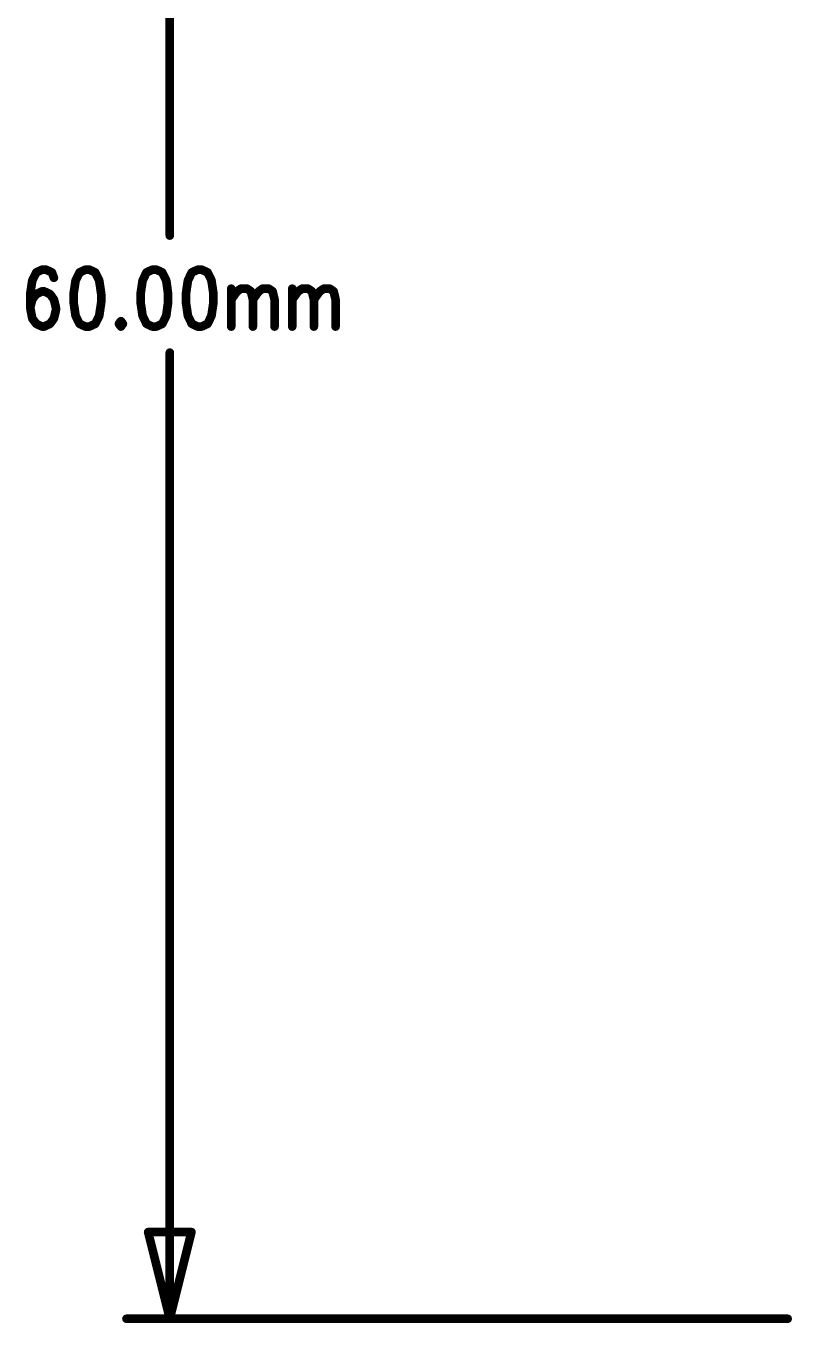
# Model space of a CAD drawing. Header units: millimetres. Extents: x 17.58 to 19.74, y 15.71 to 18.76.
# Drawn here: x 17.575 to 18.459, y 15.743 to 17.24 of the extents above; entities that cross this region are included whole.
import ezdxf

# ---------------------------------------------------------------- set-up
doc = ezdxf.new("R2010")
doc.units = ezdxf.units.MM
doc.header["$MEASUREMENT"] = 0
doc.layers.get('0').update_dxf_attribs({"linetype": 'CONTINUOUS', "lineweight": 0})
doc.layers.add('04_BOT_PHO', color=90, linetype='CONTINUOUS', lineweight=0)

# ---------------------------------------------------------------- blocks, each defined once
blk = doc.blocks.new('ROUND_5')
h = blk.add_hatch(color=256)
edge = h.paths.add_edge_path(flags=0)
edge.add_arc((0, 0), 0.005, 0, 360)

msp = doc.modelspace()

# ---------------------------------------------------------------- linework, layer by layer
at = {"layer": '04_BOT_PHO', "lineweight": 211, "const_width": 0.01}
for points in [[(17.741, 18.1102), (17.741, 16.998)], [(17.5869, 16.9555), (17.5823, 16.9462)], [(17.5937, 16.9587), (17.5869, 16.9555)], [(17.5982, 16.9587), (17.5937, 16.9587)], [(17.605, 16.9555), (17.5982, 16.9587)], [(17.6073, 16.9493), (17.605, 16.9555)], [(17.6369, 16.9555), (17.6323, 16.9462)], [(17.6437, 16.9587), (17.6369, 16.9555)], [(17.6482, 16.9587), (17.6437, 16.9587)], [(17.655, 16.9555), (17.6482, 16.9587)], [(17.6596, 16.9462), (17.655, 16.9555)], [(17.7141, 16.9555), (17.7096, 16.9462)], [(17.7209, 16.9587), (17.7141, 16.9555)], [(17.7255, 16.9587), (17.7209, 16.9587)], [(17.7323, 16.9555), (17.7255, 16.9587)], [(17.7369, 16.9462), (17.7323, 16.9555)], [(17.7664, 16.9555), (17.7619, 16.9462)], [(17.7732, 16.9587), (17.7664, 16.9555)], [(17.7778, 16.9587), (17.7732, 16.9587)], [(17.7846, 16.9555), (17.7778, 16.9587)], [(17.7891, 16.9462), (17.7846, 16.9555)], [(17.5823, 16.9462), (17.58, 16.9305)], [(17.6323, 16.9462), (17.63, 16.9305)], [(17.6619, 16.9305), (17.6596, 16.9462)], [(17.7096, 16.9462), (17.7073, 16.9305)], [(17.7391, 16.9305), (17.7369, 16.9462)], [(17.7619, 16.9462), (17.7596, 16.9305)], [(17.7914, 16.9305), (17.7891, 16.9462)], [(17.58, 16.9305), (17.58, 16.9149)], [(17.5869, 16.9305), (17.5823, 16.9243)], [(17.5937, 16.9337), (17.5869, 16.9305)], [(17.5959, 16.9337), (17.5937, 16.9337)], [(17.6028, 16.9305), (17.5959, 16.9337)], [(17.6073, 16.9243), (17.6028, 16.9305)], [(17.63, 16.9305), (17.63, 16.9212)], [(17.6619, 16.9212), (17.6619, 16.9305)], [(17.7073, 16.9305), (17.7073, 16.9212)], [(17.7391, 16.9212), (17.7391, 16.9305)], [(17.7596, 16.9305), (17.7596, 16.9212)], [(17.7914, 16.9212), (17.7914, 16.9305)], [(17.8119, 16.9368), (17.8119, 16.893)], [(17.8119, 16.9243), (17.8187, 16.9337)], [(17.8187, 16.9337), (17.8232, 16.9368)], [(17.8232, 16.9368), (17.83, 16.9368)], [(17.83, 16.9368), (17.8346, 16.9337)], [(17.8346, 16.9337), (17.8369, 16.9243)], [(17.8369, 16.9243), (17.8437, 16.9337)], [(17.8437, 16.9337), (17.8482, 16.9368)], [(17.8482, 16.9368), (17.855, 16.9368)], [(17.855, 16.9368), (17.8596, 16.9337)], [(17.8596, 16.9337), (17.8619, 16.9243)], [(17.8823, 16.9368), (17.8823, 16.893)], [(17.8823, 16.9243), (17.8891, 16.9337)], [(17.8891, 16.9337), (17.8937, 16.9368)], [(17.8937, 16.9368), (17.9005, 16.9368)], [(17.9005, 16.9368), (17.905, 16.9337)], [(17.905, 16.9337), (17.9073, 16.9243)], [(17.9073, 16.9243), (17.9141, 16.9337)], [(17.9141, 16.9337), (17.9187, 16.9368)], [(17.9187, 16.9368), (17.9255, 16.9368)], [(17.9255, 16.9368), (17.93, 16.9337)], [(17.93, 16.9337), (17.9323, 16.9243)], [(17.5823, 16.9243), (17.58, 16.9149)], [(17.58, 16.9149), (17.5823, 16.9024)], [(17.6096, 16.9149), (17.6073, 16.9243)], [(17.6073, 16.9024), (17.6096, 16.9118)], [(17.6096, 16.9118), (17.6096, 16.9149)], [(17.63, 16.9212), (17.6323, 16.9055)], [(17.6596, 16.9055), (17.6619, 16.9212)], [(17.7073, 16.9212), (17.7096, 16.9055)], [(17.7369, 16.9055), (17.7391, 16.9212)], [(17.7596, 16.9212), (17.7619, 16.9055)], [(17.7891, 16.9055), (17.7914, 16.9212)], [(17.8369, 16.9243), (17.8369, 16.893)], [(17.8619, 16.9243), (17.8619, 16.893)], [(17.9073, 16.9243), (17.9073, 16.893)], [(17.9323, 16.9243), (17.9323, 16.893)], [(17.5823, 16.9024), (17.5869, 16.8962)], [(17.5869, 16.8962), (17.5937, 16.893)], [(17.5959, 16.893), (17.6028, 16.8962)], [(17.6028, 16.8962), (17.6073, 16.9024)], [(17.6323, 16.9055), (17.6369, 16.8962)], [(17.6369, 16.8962), (17.6437, 16.893)], [(17.6482, 16.893), (17.655, 16.8962)], [(17.655, 16.8962), (17.6596, 16.9055)], [(17.6846, 16.8993), (17.6823, 16.8962)], [(17.6823, 16.8962), (17.6846, 16.893)], [(17.6869, 16.8962), (17.6846, 16.8993)], [(17.6846, 16.893), (17.6869, 16.8962)], [(17.7096, 16.9055), (17.7141, 16.8962)], [(17.7141, 16.8962), (17.7209, 16.893)], [(17.7255, 16.893), (17.7323, 16.8962)], [(17.7323, 16.8962), (17.7369, 16.9055)], [(17.7619, 16.9055), (17.7664, 16.8962)], [(17.7664, 16.8962), (17.7732, 16.893)], [(17.7778, 16.893), (17.7846, 16.8962)], [(17.7846, 16.8962), (17.7891, 16.9055)], [(17.5937, 16.893), (17.5959, 16.893)], [(17.6437, 16.893), (17.6482, 16.893)], [(17.7209, 16.893), (17.7255, 16.893)], [(17.7732, 16.893), (17.7778, 16.893)], [(17.741, 15.748), (17.741, 16.863)], [(17.766, 15.848), (17.716, 15.848)], [(17.716, 15.848), (17.741, 15.748)], [(17.741, 15.748), (17.766, 15.848)], [(18.4539, 15.748), (17.691, 15.748)]]:
    msp.add_lwpolyline(points, dxfattribs=at)

# ---------------------------------------------------------------- block references
at = {"layer": '04_BOT_PHO'}
for p in [(17.741, 16.998), (17.5869, 16.9555), (17.5937, 16.9587), (17.5982, 16.9587), (17.605, 16.9555), (17.6369, 16.9555), (17.6437, 16.9587), (17.6437, 16.9587), (17.6482, 16.9587), (17.655, 16.9555), (17.7141, 16.9555), (17.7209, 16.9587), (17.7209, 16.9587), (17.7255, 16.9587), (17.7323, 16.9555), (17.7664, 16.9555), (17.7732, 16.9587), (17.7732, 16.9587), (17.7778, 16.9587), (17.7846, 16.9555), (17.5823, 16.9462), (17.6073, 16.9493), (17.6323, 16.9462), (17.6596, 16.9462), (17.7096, 16.9462), (17.7369, 16.9462), (17.7619, 16.9462), (17.7891, 16.9462), (17.58, 16.9305), (17.5869, 16.9305), (17.5937, 16.9337), (17.5959, 16.9337), (17.6028, 16.9305), (17.63, 16.9305), (17.6619, 16.9305), (17.7073, 16.9305), (17.7391, 16.9305), (17.7596, 16.9305), (17.7914, 16.9305), (17.8119, 16.9368), (17.8187, 16.9337), (17.8232, 16.9368), (17.83, 16.9368), (17.8346, 16.9337), (17.8437, 16.9337), (17.8482, 16.9368), (17.855, 16.9368), (17.8596, 16.9337), (17.8823, 16.9368), (17.8891, 16.9337), (17.8937, 16.9368), (17.9005, 16.9368), (17.905, 16.9337), (17.9141, 16.9337), (17.9187, 16.9368), (17.9255, 16.9368), (17.93, 16.9337), (17.58, 16.9149), (17.58, 16.9149), (17.5823, 16.9243), (17.6073, 16.9243), (17.6096, 16.9149), (17.6096, 16.9118), (17.63, 16.9212), (17.6619, 16.9212), (17.7073, 16.9212), (17.7391, 16.9212), (17.7596, 16.9212), (17.7914, 16.9212), (17.8119, 16.9243), (17.8369, 16.9243), (17.8369, 16.9243), (17.8619, 16.9243), (17.8823, 16.9243), (17.9073, 16.9243), (17.9073, 16.9243), (17.9323, 16.9243), (17.5823, 16.9024), (17.5869, 16.8962), (17.6028, 16.8962), (17.6073, 16.9024), (17.6323, 16.9055), (17.6369, 16.8962), (17.655, 16.8962), (17.6596, 16.9055), (17.6823, 16.8962), (17.6846, 16.8993), (17.6846, 16.8993), (17.6869, 16.8962), (17.7096, 16.9055), (17.7141, 16.8962), (17.7323, 16.8962), (17.7369, 16.9055), (17.7619, 16.9055), (17.7664, 16.8962), (17.7846, 16.8962), (17.7891, 16.9055), (17.5937, 16.893), (17.5959, 16.893), (17.6437, 16.893), (17.6482, 16.893), (17.6846, 16.893), (17.7209, 16.893), (17.7255, 16.893), (17.7732, 16.893), (17.7778, 16.893), (17.8119, 16.893), (17.8369, 16.893), (17.8619, 16.893), (17.8823, 16.893), (17.9073, 16.893), (17.9323, 16.893), (17.741, 16.863), (17.716, 15.848), (17.766, 15.848), (17.691, 15.748), (17.741, 15.748), (17.741, 15.748), (17.741, 15.748), (18.4539, 15.748)]:
    msp.add_blockref('ROUND_5', p, dxfattribs=at)

doc.saveas('drawing.dxf')
